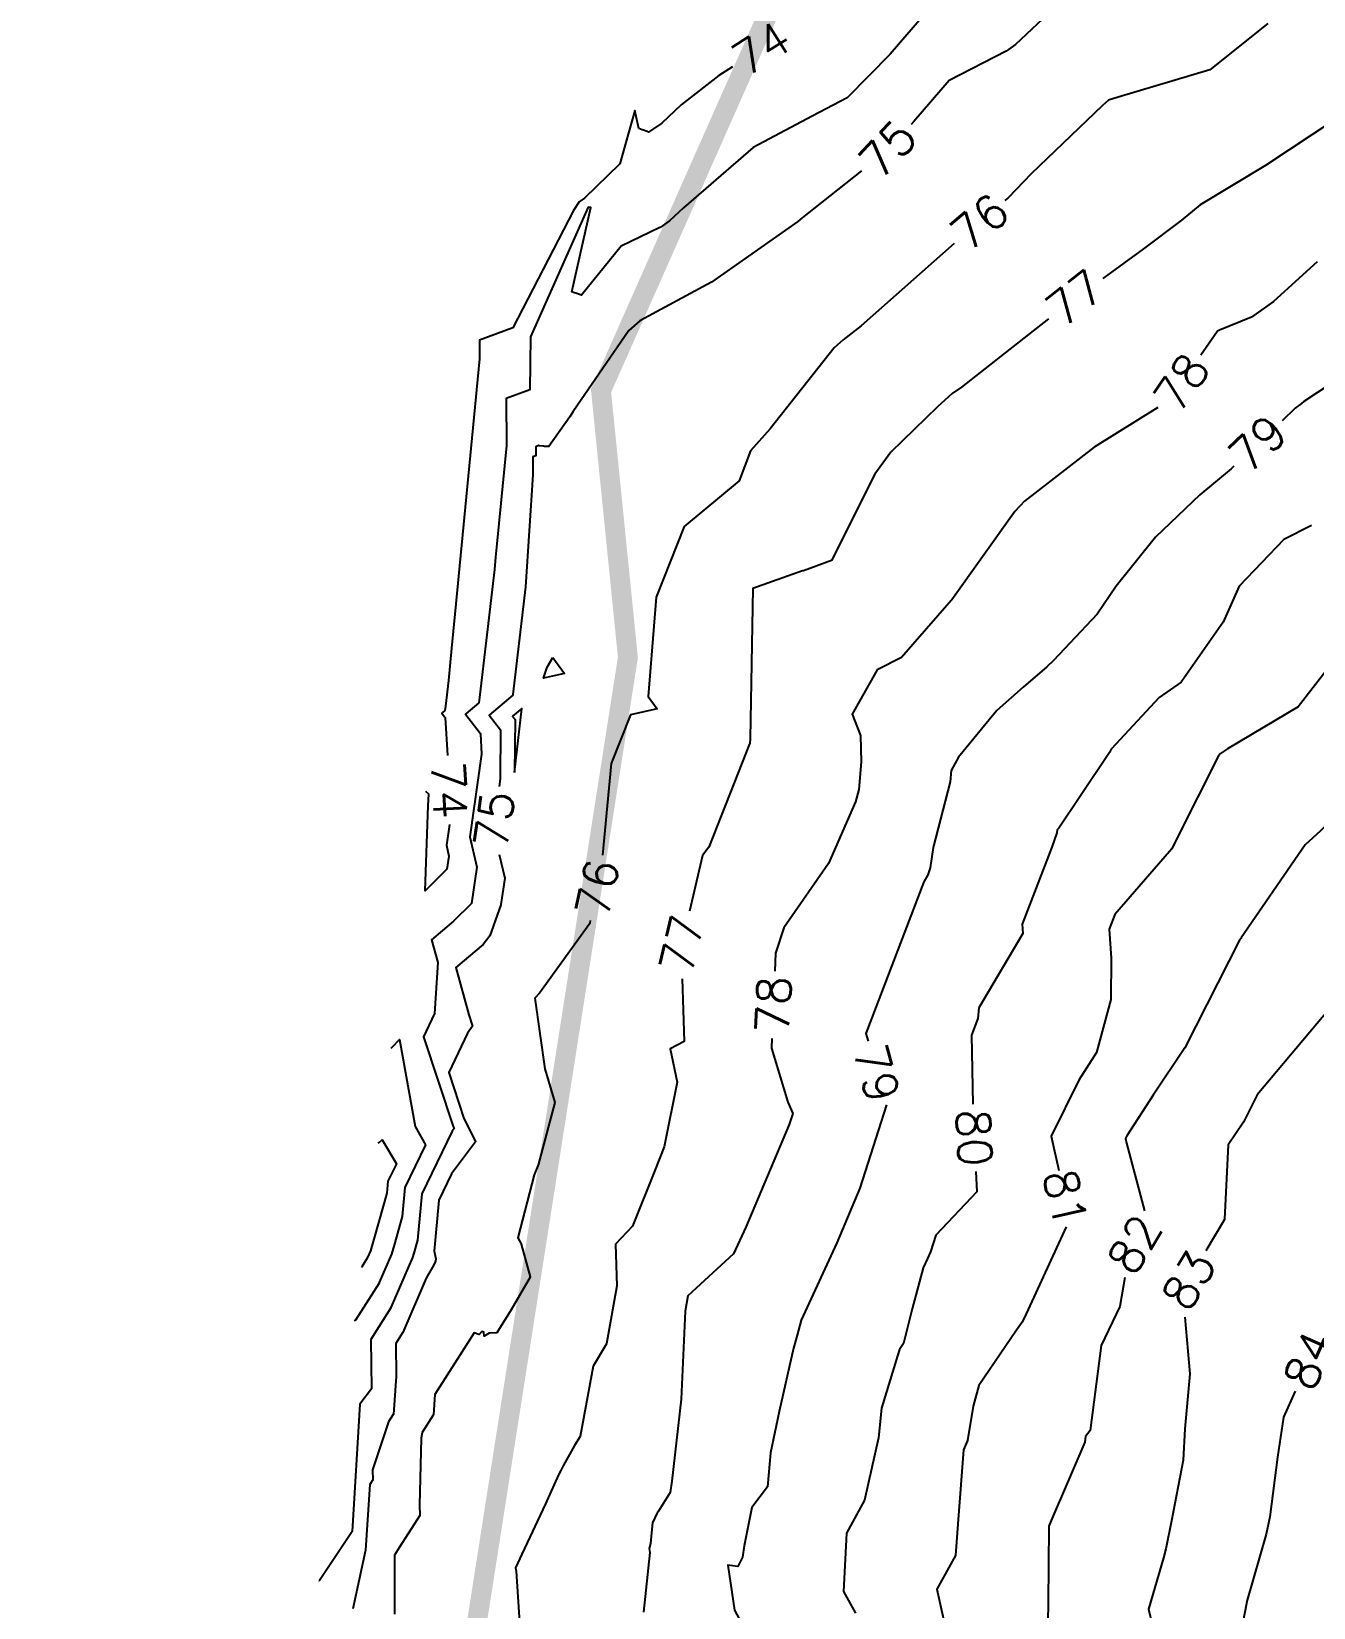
# Model space of a CAD drawing. Header units: metres. Extents: x 729358 to 732680, y 1423022 to 1426117.
# Drawn here: x 730274.8 to 730523.2, y 1425417.7 to 1425723.2 of the extents above; entities that cross this region are included whole.
import ezdxf

# ---------------------------------------------------------------- set-up
doc = ezdxf.new("R2010")
doc.units = ezdxf.units.M
doc.header["$MEASUREMENT"] = 0
doc.linetypes.add('PHANTOM', pattern=[2.5, 1.25, -0.25, 0.25, -0.25, 0.25, -0.25])
for name, color, linetype in [('36Bound', 6, 'PHANTOM'), ('HR36 IE-Exi_Xref$0$CONTOUR', 8, 'Continuous'), ('HR36 IE-Exi_Xref$0$CONTOURINDEX', 10, 'Continuous'), ('HR36 IE-Exi_Xref$0$CONTOURTEXT', 7, 'Continuous')]:
    doc.layers.add(name, color=color, linetype=linetype)
doc.styles.add('HR36 IE-Exi_Xref$0$5mm', font='simplex', dxfattribs={"height": 5})

msp = doc.modelspace()

# ---------------------------------------------------------------- linework, layer by layer
at = {"layer": '36Bound', "const_width": 3.84}
msp.add_lwpolyline([(731089.29, 1424869.87), (731097.59, 1425120.07), (731110.41, 1425192.42), (731138.07, 1425349.11), (731186.64, 1425492.9), (731134.88, 1425523.96), (731220.89, 1425664.9), (730803.81, 1425911.35), (730764.78, 1425842.6), (730723.84, 1425770.49), (730682.74, 1425698.76), (730672.5, 1425703.91), (730659.08, 1425710.65), (730650.07, 1425715.18), (730455.78, 1425812.86), (730385.15, 1425653.57), (730390.36, 1425601.87), (730354.83, 1425374.71), (730264.08, 1425176.5), (730117.5, 1425088.87), (729994.08, 1425024.16), (729814.03, 1424892.64)], dxfattribs=at)
at = {"layer": 'HR36 IE-Exi_Xref$0$CONTOUR', "flags": 128}
for points, elevation in [([(730473.85, 1425728.58), (730465.48, 1425720.64), (730463.65, 1425719.37), (730452.6, 1425713.68), (730445.78, 1425705.76), (730445.22, 1425705.17)], 75), ([(730447.25, 1425725.84), (730441.18, 1425718.78), (730432.86, 1425710.32), (730426.05, 1425706.76), (730414.6, 1425700.7), (730401.14, 1425689.03), (730398.44, 1425686.47), (730396.58, 1425685.23), (730396.57, 1425685.22), (730389.04, 1425681.57), (730381.4, 1425672.11), (730380.8, 1425672.27), (730380.44, 1425672.41), (730379.84, 1425672.58), (730379.48, 1425672.72), (730383.18, 1425689.1), (730383.18, 1425689.11), (730382.67, 1425689.15), (730382.09, 1425687.86), (730371.46, 1425664.02), (730371.34, 1425653.76), (730366.8, 1425652.07), (730366.82, 1425642.95), (730364.97, 1425623.88), (730364.73, 1425621.34), (730364.49, 1425618.94), (730361.54, 1425593.59), (730361.48, 1425593.06), (730358.94, 1425590.92), (730358.88, 1425590.86), (730361.76, 1425587.19), (730361.78, 1425587.16), (730362.01, 1425583.1), (730359.71, 1425567.09), (730361.09, 1425561.22), (730360.04, 1425554.17), (730356.6, 1425550.74), (730352.31, 1425547.13), (730353.51, 1425542.76), (730352.92, 1425532.85), (730350.76, 1425528.35), (730356.52, 1425510.93), (730356.71, 1425510.56), (730356.71, 1425510.56), (730356.32, 1425510.04), (730350.45, 1425497.9), (730349.6, 1425488.94), (730348.88, 1425486.39), (730348.65, 1425485.58), (730344.46, 1425475.86), (730344.43, 1425475.8), (730340.56, 1425469.69), (730340.67, 1425460.11), (730338.43, 1425457.12), (730336.92, 1425432.44), (730330.63, 1425422.95), (730330.53, 1425422.93), (730330.53, 1425422.93)], 74.5), ([(730566.88, 1425724.15), (730560.57, 1425722.1), (730559.7, 1425721.72), (730558.16, 1425720.66), (730542.67, 1425714.18), (730530.31, 1425707.61), (730528.98, 1425707.07), (730527.46, 1425706.21), (730513.91, 1425697.19), (730501.21, 1425689.61), (730497.55, 1425686.59), (730490.25, 1425681.09), (730482.66, 1425675.48), (730482.37, 1425675.29)], 77), ([(730435.64, 1425696.2), (730424.8, 1425687.62), (730424.13, 1425687.09), (730423.29, 1425686.38), (730406.58, 1425674.6), (730392.67, 1425667.12), (730390.57, 1425665.22), (730379.78, 1425649.53), (730379.13, 1425648.5), (730375.02, 1425642.73), (730374.19, 1425642.78), (730374.03, 1425642.82), (730373.19, 1425642.88), (730373.03, 1425642.92), (730372.55, 1425642.71), (730372.53, 1425640.98), (730371.96, 1425640.76), (730371.97, 1425637.28), (730371.97, 1425637.25), (730370.5, 1425615.55), (730368.07, 1425594.71), (730368.05, 1425594.55), (730363.49, 1425590.69), (730363.45, 1425590.66), (730365.68, 1425587.81), (730365.62, 1425578.33), (730365.41, 1425576.88)], 75), ([(730471.84, 1425667.49), (730467.99, 1425664.47), (730455, 1425654.28), (730453.19, 1425653.02), (730450.32, 1425650.45), (730441.29, 1425641.66), (730438.18, 1425637.42), (730429.8, 1425620.65), (730424.38, 1425618.68), (730424.19, 1425618.63), (730414.57, 1425615.23), (730414.05, 1425586.17), (730413.97, 1425585.14), (730413.98, 1425585.12), (730413.94, 1425585.11), (730413.35, 1425583.63), (730406.03, 1425565.07), (730404.84, 1425563.46), (730402.3, 1425552.7)], 77), ([(730534.16, 1425659.94), (730521.34, 1425651.49), (730520.85, 1425651.1), (730519.66, 1425650.16), (730517.09, 1425647.74)], 79), ([(730507.74, 1425638.92), (730507.23, 1425638.44), (730501.14, 1425633.4), (730492.56, 1425625.16), (730484.99, 1425615.68), (730481.31, 1425610.26), (730472.85, 1425601.31), (730471.51, 1425600.06), (730466.94, 1425596.12), (730461.84, 1425591.57), (730454.42, 1425582.57), (730452.97, 1425579.99), (730452.79, 1425577.77), (730449.53, 1425565.05), (730448.95, 1425561.11), (730448.48, 1425559.72), (730447.68, 1425558.37), (730436.46, 1425529), (730436.88, 1425527.47)], 79), ([(730538.81, 1425615.61), (730530.37, 1425609.78), (730526.05, 1425599.78), (730520.2, 1425592.27), (730506.5, 1425584.19), (730505.19, 1425583.27), (730504.76, 1425582.81), (730496.93, 1425567.15), (730495.83, 1425564.89), (730495.73, 1425564.75), (730495.32, 1425564.29), (730484.73, 1425552.05), (730483.63, 1425549.19), (730483.99, 1425543.56), (730483.91, 1425535.6), (730481.17, 1425525.29), (730477.72, 1425519.91), (730472.35, 1425509.07), (730473.87, 1425502.41)], 81), ([(730375.8, 1425601.87), (730378.07, 1425598.75), (730374, 1425597.84), (730374.74, 1425600.01), (730375.8, 1425601.87)], 75), ([(730368.42, 1425579.55), (730369.82, 1425591.97), (730368.03, 1425590.46), (730368.02, 1425590.45), (730368.49, 1425589.85), (730368.42, 1425579.55)], 75.5), ([(730568.65, 1425590.37), (730564.82, 1425587.26), (730562.11, 1425585.06), (730557.91, 1425573.45), (730555.63, 1425570.13), (730552.89, 1425566.57), (730537.36, 1425552.5), (730531.06, 1425543.31), (730526.22, 1425533.7), (730512.31, 1425517.11), (730509.61, 1425511.82), (730506.64, 1425507.38), (730505.93, 1425492.98), (730505.94, 1425492.93), (730502.35, 1425486.84)], 83), ([(730365.43, 1425563.65), (730366.5, 1425559.09), (730365.73, 1425553.97), (730365.73, 1425553.95), (730363.58, 1425547.91), (730362.32, 1425546.23), (730357.04, 1425541.79), (730359.57, 1425532.61), (730360.27, 1425530.44), (730359.28, 1425529.02), (730355.65, 1425521.44), (730358.59, 1425512.53), (730360.85, 1425508.03), (730360.85, 1425508.02), (730356.19, 1425501.76), (730353.73, 1425496.67), (730352.8, 1425486.77), (730353.12, 1425485.32), (730353.1, 1425484.86), (730353.1, 1425484.86), (730352.74, 1425484.14), (730351.27, 1425481.55), (730346.73, 1425471.01), (730346.72, 1425470.99), (730345.38, 1425468.88), (730345.45, 1425462.58), (730344.92, 1425455.17), (730344.91, 1425455.16), (730343.96, 1425453.69), (730340.88, 1425444.39), (730340.96, 1425442.51), (730340.96, 1425442.5), (730340.36, 1425441.58), (730339.54, 1425428.82), (730337.04, 1425417.46)], 75), ([(730400.88, 1425539.58), (730401.28, 1425527.43), (730398.52, 1425526), (730399.89, 1425519.58), (730397.38, 1425507.03), (730395.6, 1425502.44), (730391.26, 1425491.66), (730387.93, 1425488.14), (730388.23, 1425480.11), (730386.24, 1425468.86), (730383.63, 1425464.49), (730381.12, 1425450.86), (730380.03, 1425449.16), (730377.79, 1425445.21), (730377.42, 1425444.44), (730377.35, 1425444.31), (730376.98, 1425443.55), (730376.91, 1425443.42), (730374.67, 1425438.38), (730374.38, 1425437.83), (730369.81, 1425428.09), (730368.61, 1425425.45), (730368.69, 1425424.81), (730369.73, 1425408.86)], 77), ([(730440.49, 1425515.13), (730435.28, 1425498.98), (730430.82, 1425488.4), (730423.93, 1425473.43), (730423.14, 1425470.52), (730422.47, 1425467.99), (730419.69, 1425455.72), (730417.99, 1425447.72), (730417.43, 1425441.15), (730414.34, 1425437.1), (730412.88, 1425429.71), (730412.57, 1425427.46), (730412.44, 1425427.22), (730412.11, 1425426.57), (730411.99, 1425426.33), (730411.66, 1425425.68), (730409.69, 1425425.94), (730411.01, 1425417.22), (730413.18, 1425413.13), (730412.49, 1425409.83), (730412.16, 1425407.12), (730408.34, 1425395.63), (730408.84, 1425389.15)], 79), ([(730341.99, 1425507.71), (730342.16, 1425507.85), (730342.78, 1425508.37), (730345.5, 1425503.71), (730343.87, 1425500.34), (730343.66, 1425498.05), (730341.26, 1425489.58), (730340.49, 1425486.88), (730339.92, 1425485.56), (730339.86, 1425485.42), (730338.81, 1425483.75), (730338.74, 1425483.65)], 73.5), ([(730475.27, 1425491.5), (730467.5, 1425474.64), (730466.79, 1425473.17), (730466.77, 1425473.01), (730465.68, 1425471.52), (730458.36, 1425460.79), (730457.27, 1425456.73), (730456.16, 1425450.09), (730455.4, 1425448.32), (730454.33, 1425434.78), (730453.8, 1425427.84), (730450.22, 1425421.3), (730452.61, 1425410.55)], 81), ([(730498.28, 1425474.04), (730499.24, 1425463.05), (730498.27, 1425452.36), (730497.97, 1425446.32), (730495.7, 1425434.52), (730494.6, 1425429.1), (730494.1, 1425427.39), (730491.23, 1425417.42), (730493.24, 1425409.16), (730493.79, 1425401.51), (730494.68, 1425397.79), (730496.16, 1425395.39), (730496.78, 1425387.33), (730495.86, 1425385.91), (730495.52, 1425385.28), (730495.39, 1425385.03), (730495.06, 1425384.4), (730494.93, 1425384.14), (730494.67, 1425383.35), (730495.3, 1425379.45), (730494.01, 1425375.65)], 83)]:
    msp.add_lwpolyline(points, dxfattribs=dict(at, elevation=elevation))
at = {"layer": 'HR36 IE-Exi_Xref$0$CONTOURINDEX', "flags": 128}
for points, elevation in [([(730514.36, 1425724.76), (730503.13, 1425715.76), (730485.33, 1425710.46), (730483.48, 1425709.87), (730482.31, 1425708.85), (730468.52, 1425695.6), (730464.01, 1425690.92), (730463.4, 1425690.41)], 76), ([(730410.61, 1425716.34), (730407.95, 1425714.66), (730400.7, 1425708.97), (730400.68, 1425708.96), (730396.92, 1425705.4), (730394.34, 1425703.68), (730394.07, 1425703.79), (730393.4, 1425704.04), (730393.13, 1425704.15), (730392.47, 1425704.4), (730391.71, 1425707.88), (730388.82, 1425697.56), (730381.92, 1425690.89), (730380.93, 1425690.16), (730379.8, 1425688.5), (730368.04, 1425665.75), (730361.63, 1425663.37), (730361.64, 1425659.78), (730356.83, 1425610.24), (730356.19, 1425603.65), (730355.58, 1425597.42), (730355, 1425592.46), (730354.9, 1425591.57), (730354.4, 1425591.15), (730354.31, 1425591.07), (730354.85, 1425590.39), (730354.97, 1425590.23), (730355.38, 1425582.85)], 74), ([(730453.57, 1425682.12), (730435.56, 1425666.15), (730432.09, 1425663.42), (730430.3, 1425661.91), (730417.92, 1425646.21), (730414.1, 1425641.92), (730411.89, 1425636.11), (730401.29, 1425627.26), (730395.83, 1425613.56), (730394.28, 1425594.33), (730396.03, 1425591.93), (730390.88, 1425590.78), (730387.12, 1425581.32), (730385.46, 1425563.52)], 76), ([(730523.92, 1425678.57), (730515.46, 1425670.85), (730511.15, 1425667.84), (730504.99, 1425665.31), (730504.61, 1425665.13), (730501.36, 1425660.48)], 78), ([(730493.04, 1425650.33), (730480.67, 1425642.63), (730467.22, 1425632.17), (730465.31, 1425630.14), (730453.1, 1425613.03), (730453, 1425612.93), (730452.59, 1425612.46), (730443.39, 1425601.89), (730443.36, 1425601.88), (730438.63, 1425599.49), (730433.79, 1425590.88), (730435.4, 1425586.77), (730435.53, 1425581.64), (730435.09, 1425576.31), (730434.47, 1425573.88), (730429.25, 1425561.92), (730420.59, 1425549.45), (730418.96, 1425544.57), (730418.81, 1425541.1)], 78), ([(730522.8, 1425627.44), (730517.43, 1425624.71), (730508.81, 1425615.71), (730505.7, 1425608.73), (730497.56, 1425597.1), (730493.3, 1425594.11), (730483.99, 1425584.12), (730483.64, 1425583.43), (730477.94, 1425574.83), (730473.83, 1425568.77), (730473.53, 1425568.43), (730473.45, 1425567.87), (730472.51, 1425565.09), (730466.77, 1425550.17), (730466.89, 1425548.34), (730458.34, 1425533.93), (730458.18, 1425531.87), (730456.92, 1425528.66), (730457.21, 1425515.31)], 80), ([(730553.47, 1425602.38), (730552.84, 1425601.8), (730547.45, 1425596.71), (730545.23, 1425590.29), (730537.91, 1425581.43), (730524.54, 1425568.25), (730521.55, 1425565.53), (730509.17, 1425547.5), (730509.11, 1425547.39), (730508.95, 1425547.19), (730498.28, 1425526.23), (730492.12, 1425517.04), (730487.04, 1425509.13), (730486.79, 1425508.63), (730486.99, 1425507.75), (730490.48, 1425494.61)], 82), ([(730355.77, 1425569.51), (730355.19, 1425565.47), (730355.69, 1425563.36), (730355.3, 1425560.82), (730351.1, 1425556.61), (730351.69, 1425573.15), (730351.77, 1425575.39), (730351.21, 1425575.89)], 74), ([(730383.08, 1425550.89), (730382.96, 1425550.35), (730382.96, 1425550.33), (730373.23, 1425536.79), (730372.33, 1425535.81), (730374.26, 1425522.14), (730374.26, 1425522.12), (730376.22, 1425515.61), (730373.03, 1425503.72), (730373.02, 1425503.68), (730372.17, 1425501.59), (730369.06, 1425489.36), (730369.65, 1425488.22), (730369.65, 1425488.19), (730369.65, 1425488.13), (730371.42, 1425481.8), (730371.42, 1425481.79), (730367.76, 1425475.4), (730364.94, 1425470.95), (730363.45, 1425470.89), (730362.5, 1425470.31), (730362.45, 1425471.07), (730362.45, 1425471.07), (730362.07, 1425471.2), (730361.55, 1425470.63), (730361.5, 1425470.65), (730360.6, 1425470.96), (730352.96, 1425459), (730352.68, 1425455.05), (730352.66, 1425455.01), (730350.48, 1425451.66), (730350.3, 1425450.53), (730350.3, 1425450.49), (730349.99, 1425437.62), (730350.07, 1425435.59), (730350.06, 1425435.55), (730346.08, 1425429.43), (730345.16, 1425427.87), (730345.14, 1425416.43)], 76), ([(730344.48, 1425526.13), (730344.73, 1425526.39), (730346.12, 1425527.84), (730349.12, 1425510.93), (730351.17, 1425507.41), (730347.16, 1425499.12), (730346.63, 1425493.5), (730345.07, 1425487.98), (730344.57, 1425486.23), (730342.19, 1425480.71), (730342.15, 1425480.61), (730337.58, 1425473.41), (730337.55, 1425473.36), (730337.34, 1425473.29)], 74), ([(730418.27, 1425528.02), (730418.19, 1425526.17), (730421.32, 1425515.66), (730422.29, 1425513.45), (730421.6, 1425511.32), (730413.21, 1425491.44), (730410.84, 1425486.28), (730401.99, 1425478.12), (730401.44, 1425475.16), (730400.67, 1425458.13), (730398.87, 1425442.19), (730398.54, 1425440.05), (730396.27, 1425436.43), (730396.03, 1425436.02), (730395.99, 1425435.94), (730395.59, 1425435.12), (730395.55, 1425435.05), (730395.14, 1425434.23), (730394.74, 1425430.14), (730394.5, 1425429.14), (730394.62, 1425428.4), (730393.39, 1425416.81)], 78), ([(730457.78, 1425502.22), (730457.98, 1425498.32), (730450.02, 1425489.93), (730448.96, 1425486.64), (730448.42, 1425485.37), (730447.59, 1425483.56), (730445.46, 1425475.62), (730443.76, 1425468.93), (730442.95, 1425467.75), (730442.62, 1425466.52), (730439.51, 1425456.35), (730438.9, 1425450.62), (730436.23, 1425438.54), (730432.74, 1425432.12), (730432.14, 1425420.84), (730434.46, 1425416.61)], 80), ([(730486.63, 1425481.68), (730485.7, 1425476.05), (730482.08, 1425468.5), (730479.92, 1425452.07), (730479.04, 1425450.86), (730478.86, 1425449.76), (730472.37, 1425434.63), (730471.91, 1425433.51), (730471.89, 1425433.38), (730471.76, 1425418.64), (730471.56, 1425407.66), (730471.73, 1425401.26), (730471.73, 1425401.26), (730473.68, 1425397), (730473.68, 1425397), (730473.76, 1425396.78), (730473.76, 1425396.77), (730473.34, 1425395.88), (730473.33, 1425395.87), (730472.91, 1425394.97), (730472.4, 1425393.77), (730474.29, 1425386.23), (730474.77, 1425378.61)], 82), ([(730519.64, 1425459.65), (730517.35, 1425454.65), (730516.22, 1425446.86), (730514.73, 1425435.32), (730514.04, 1425431.92), (730510.32, 1425419.17), (730509.72, 1425415.85), (730509.49, 1425413.8), (730510.89, 1425394.6), (730511.33, 1425388.52), (730511.2, 1425381.3), (730512.04, 1425378.32), (730514.66, 1425375.42), (730514.37, 1425374.91), (730514.17, 1425374.55), (730513.88, 1425374.04), (730513.67, 1425373.68), (730512.03, 1425372.96), (730511.8, 1425372.65)], 84)]:
    msp.add_lwpolyline(points, dxfattribs=dict(at, elevation=elevation))

# ---------------------------------------------------------------- texts
at = {"layer": 'HR36 IE-Exi_Xref$0$CONTOURTEXT', "char_height": 6.5, "attachment_point": 5, "style": 'HR36 IE-Exi_Xref$0$5mm'}
for s, insert, rotation in [('{74}', (730416.24, 1425719.9, 74), 32.2981), ('{75}', (730440.71, 1425700.42, 75), 46.4517), ('{76}', (730458.49, 1425686.27, 76), 40.0768), ('{77}', (730476.99, 1425671.54, 77), 38.1676), ('{78}', (730497.61, 1425655.12, 78), 55.0092), ('{79}', (730512.41, 1425643.33, 79), 43.3261), ('{74}', (730355.74, 1425576.19, 74), 273.1549), ('{75}', (730364.48, 1425570.4, 75), 81.8395), ('{76}', (730384.44, 1425557.17, 76), 77.8269), ('{77}', (730400.79, 1425546.32, 77), 76.7259), ('{78}', (730418.54, 1425534.56, 78), 87.6212), ('{79}', (730438.58, 1425521.27, 79), 285.3611), ('{80}', (730457.45, 1425508.76, 80), 272.8845), ('{81}', (730475.09, 1425497.07, 81), 282.8653), ('{82}', (730488.52, 1425488.16, 82), 59.4793), ('{83}', (730499.03, 1425481.2, 83), 59.4793), ('{84}', (730522.35, 1425465.74, 84), 66.4016)]:
    msp.add_mtext(s, dxfattribs=dict(at, insert=insert, rotation=rotation))

doc.saveas('drawing.dxf')
